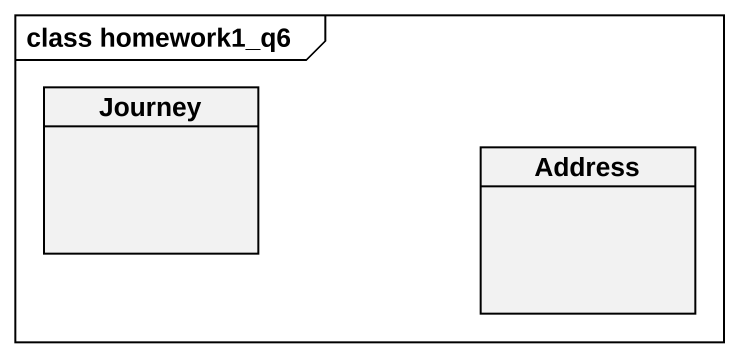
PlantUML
@startuml
mainframe class homework1_q6
hide circle
hide empty members
class Journey
class Address
@enduml
